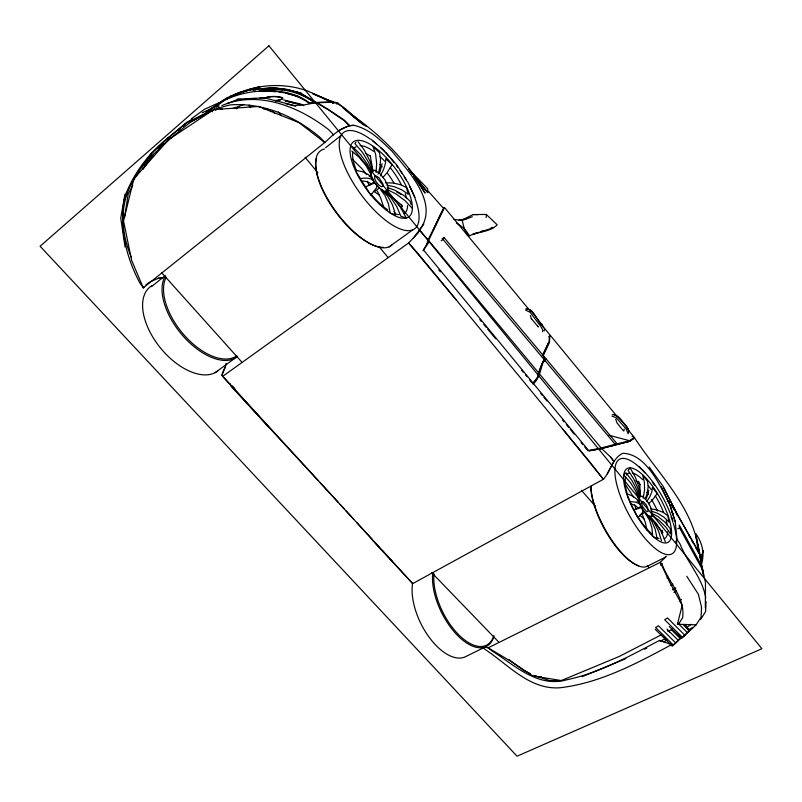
<?xml version="1.0" encoding="UTF-8"?>
<svg xmlns="http://www.w3.org/2000/svg" width="802" height="802" viewBox="0 0 802 802"><rect width="100%" height="100%" fill="white"/><g stroke="black" fill="none" stroke-linecap="round" stroke-linejoin="round"><path stroke-width="1.2" d="M486.223 217.532L486.293 214.445L473.08 214.575L463.586 219.267L459.035 220.259M640.387 494.824L639.785 484.779L638.673 481.37M387.777 190.806L387.937 186.365L384.94 179.859L379.927 173.713L374.765 170.235L371.406 170.776L371.176 175.187L374.193 181.793L379.306 188.029L384.499 191.467L387.777 190.806L385.822 192.28M705.329 607.886L705.489 582.593L701.269 563.495M374.775 176.37L374.664 178.585L376.168 181.874L378.714 184.981L381.311 186.696L382.965 186.375L383.055 184.159L379.035 177.813L376.439 176.089L374.775 176.38M706.071 601.6L705.57 611.635L700.467 619.695M701.349 561.54L701.69 554.874M376.108 172.42L376.659 163.267L375.627 154.285L373.09 146.586L379.456 152.701L380.529 158.976L380.068 166.505L378.203 174.134M701.179 558.984L701.339 556.658M376.79 185.673L376.629 187.658L370.865 195.157M382.053 163.728L379.907 172.28M651.775 516.147C653.069 508.478 647.946 500.989 642.302 496.227L639.505 496.278C638.101 503.977 643.314 511.566 649.018 516.308L651.775 516.147L649.76 517.2M543.435 360.99C538.984 368.459 539.957 377.842 532.628 383.546M624.167 429.09L623.956 430.854L623.405 430.824L616.908 422.784L615.715 419.135M701.309 564.909C704.798 554.112 702.582 543.596 696.357 534.423M648.658 490.303L648.247 493.511L646.121 498.674M332.92 135.227C338.715 130.315 345.993 125.473 353.832 125.333C369.542 128.771 381 140.601 392.128 151.357C408.338 171.508 439.907 203.227 419.486 230.154L428.138 239.868L427.717 242.675L423.456 249.913L588.909 450.894L601.65 448.579L630.041 441.25L634.272 437.611L632.096 436.198M124.541 217.222L128.22 194.024L132.771 185.372M124.932 194.224L120.751 218.194L125.072 247.046M643.194 498.102L644.547 490.323L644.397 482.293L642.703 475.195L647.555 481.35L648.136 487.025L647.154 493.611L645.259 498.834M667.164 578.282L667.595 575.836M544.388 329.632L544.067 331.076M542.513 331.707L542.824 330.183L541.2 327.015L530.172 312.289L525.801 310.224L526.182 308.96M628.557 431.717L628.106 433.722L626.182 429L616.046 417.541L611.966 416.178M268.379 426.754L221.964 375.587C221.913 371.346 226.224 367.938 226.054 363.326M628.598 431.536L628.878 430.453M677.369 624.467L682.191 605.269L670.021 582.934L660.246 562.342L666.402 556.297M685.489 627.284L686.101 624.918M221.964 375.587L225.021 367.436M542.844 361.361L544.698 360.208L545.33 357.983L443.997 237.502L442.153 238.806M543.275 361.882L545.139 360.73L545.771 358.504L616.888 443.556L615.024 444.599M544.508 359.286C540.358 367.627 540.498 377.672 533.069 384.088M688.888 631.104L689.129 630.442L686.542 627.896M443.967 208.36L444.408 207.457M678.231 634.372L681.76 637.841L689.319 630.723L689.59 629.971L684.307 624.768M669.319 626.522L681.289 638.312L681.58 637.54M681.76 637.841L682.021 637.149M679.986 638.091L678.382 640.467L672.186 645.931L655.214 629.309M672.186 645.931L672.497 645.139M419.486 230.154L418.323 232.73L408.599 242.976L222.745 376.308L412.689 583.615L603.345 479.295C610.813 471.255 612.207 458.353 622.813 453.29C646.743 453.892 660.257 486.493 669.84 504.518L669.6 505.019L672.347 505.741L699.224 553.179L703.575 575.455L702.261 567.535M538.533 372.459L542.934 361.632M634.212 437.28C657.77 473.761 693.981 507.245 699.003 552.438L699.224 553.179L697.349 544.668L697.87 547.786M675.555 542.463L677.008 539.225L675.254 521.791L670.111 505.2M437.702 220.309L441.05 212.901M437.22 221.372L433.04 230.334M444.278 207.517L427.656 240.65L427.085 243.768M542.834 355.096L549.089 341.782L549.37 336.249L550.182 335.216L539.947 322.805M542.312 355.797L548.568 342.534M441.521 211.918L443.837 208.279M589.47 450.744L601.65 448.579L610.753 457.21L613.821 461.361L607.264 473.771M441.2 240.78L443.055 239.477L443.997 237.502M380.399 175.879L383.466 169.743L385.391 163.628L385.772 158.766L392.038 164.781L386.845 172.961L382.724 177.653M134.195 179.307C119.047 202.405 120.671 232.45 131.267 257.051M168.781 137.232C149.282 152.49 133.924 172.811 125.022 195.949C118.506 225.452 125.653 256.169 139.608 282.505L143.277 287.828L144.039 286.504M221.863 105.583C258.174 89.954 299.056 106.696 328.479 129.513L333.432 134.566L324.76 142.535L299.006 122.626L258.555 106.445L213.703 109.623L168.33 139.809L133.854 178.906L123.548 220.991L131.588 260.229L143.277 287.828L143.959 286.585M134.746 178.325L141.242 167.648L151.608 153.082M428.138 239.868L427.656 240.65L428.619 240.45L443.837 208.761L444.879 208.009L530.393 311.216M646.663 501.691L649.76 496.909L651.866 491.736L652.387 487.486L657.209 493.591L652.357 500.187L648.337 503.806M684.126 635.946L696.126 624.828L701.108 617.139L701.539 607.094L698.341 594.212L686.773 576.267M423.867 223.989L413.321 238.164M423.005 250.795L428.208 243.267L428.619 240.45L538.603 372.85M144.621 164.751L147.307 160.911M148.651 158.996L151.327 155.157M141.613 167.748L152.029 153.092L169.543 136.871L187.468 122.094M143.077 168.981L153.563 154.255M142.756 169.212L153.322 154.415L171.257 137.804M532.759 383.386L537.591 377.301L538.092 373.542L539.054 373.391L601.139 447.977L629.61 440.709L633.339 438.183L633.841 436.809L627.204 428.759M356.108 142.114L354.905 143.578L362.544 152.42L368.609 162.445L371.968 171.427M548.889 336.92L549.641 336.038M236.49 108.801L238.856 106.786M624.457 474.273L625.911 472.719L632.197 480.879L636.878 489.892L639.304 498.303M678.151 640.618L673.77 644.748M157.984 148.3L163.287 143.357M660.617 565.3L662.412 563.666M682.582 637.49L684.978 635.374L667.535 617.971L664.688 619.725L682.582 637.49L681.289 638.312M166.345 139.337L187.147 122.034M191.297 118.836L204.7 109.172L219.467 102.506L209.162 110.455M178.084 130.445L180.019 128.861M182.916 126.485L184.841 124.911M171.026 137.954L190.565 121.994L211.006 111.007M269.272 91.037L270.845 89.744C285.883 88.681 301.672 93.283 313.903 102.265L313.742 101.623C299.006 90.616 279.738 86.877 261.683 89.132L270.845 89.744M164.951 275.828L151.538 286.605M143.277 287.828L324.76 142.535L319.938 137.272C295.186 116.41 263.457 102.586 230.655 104.861C214.224 108.29 199.287 115.989 184.751 124.099M325.642 147.708L341.05 135.498M679.635 600.868L681.52 599.405M210.635 109.603L221.001 101.603L226.104 99.017M369.211 176.691L371.176 175.187M374.193 181.793L369.261 185.553L367.256 181.152M379.306 188.029L374.364 191.758L379.577 195.167M688.487 630.252L692.417 627.354M215.858 106.877C240.74 85.664 277.773 79.889 308.349 91.278M215.066 372.679L234.705 358.394M686.592 627.635L691.294 624.227M211.838 108.551L226.876 97.744M412.819 229.823L389.1 246.846M145.964 284.76L150.074 281.883L158.455 278.214L162.485 277.943L158.255 278.304M670.873 585.51L672.908 584.107M672.998 589.239L675.003 587.866M673.73 589.53L675.795 588.127M672.848 589.811L674.893 588.417M674.131 592.538L676.086 591.224M674.342 592.498L676.297 591.184M677.399 640.818L681.279 638.262M688.286 630.813L689.59 629.971M543.906 359.657L545.771 358.504M207.297 110.927L216.821 105.062M205.653 112.039L217.292 104.892M210.776 109.503L212.871 108.25M211.076 110.917L190.335 122.145M612.187 445.681L616.888 443.556M663.685 641.921L666.923 640.116M188.41 121.313L192.62 119.077M637.029 501.21L639.044 500.147M641.109 506.383L636.046 509.039L634.683 504.889M644.928 512.568L639.856 515.215L643.956 518.934M661.289 634.833L619.294 656.437L561.31 680.547L532.879 675.946L509.821 660.728L488.127 647.856L483.426 646.803M667.926 631.415L672.347 629.139M644.628 649.229L646.823 648.106M659.976 641.369L665.449 638.572M677.71 528.839L679.555 527.906L679.284 525.089L701.429 565.38L702.742 571.285L701.469 567.856L679.555 527.906M665.5 557.139L647.374 566.232A53.523 19.509 61.2 0 1 613.089 542.032A53.523 19.509 61.2 0 1 590.904 486.192M486.343 646.412L465.681 656.617A49.233 25.253 63.5 0 1 429.02 637.069A49.233 25.253 63.5 0 1 412.519 583.736M339.346 130.295L349.271 125.633L344.038 120.35M202.204 112.791L211.137 108.731M263.728 98.335C269.482 96.33 276.159 95.999 282.013 97.794L282.114 98.836L279.708 99.869L275.317 100.631M263.146 98.295C269.292 96.13 276.419 95.769 282.675 97.684L282.785 98.846L280.129 99.989L275.407 100.801M582.152 676.688L625.881 658.592M490.293 228.5L493.18 227.347M490.413 228.68L493.2 227.567M215.949 107.187L219.187 105.964M226.776 103.679L237.993 99.438L240.43 99.308M454.032 219.427L462.193 220.44L472.358 216.7M232.811 108.561L243.988 104.481M234.806 94.806L248.52 90.055M227.999 97.363L240.44 93.202M473.27 233.973L476.468 232.951M480.749 231.598L483.967 230.575M473.11 234.234L479.646 232.169M480.739 231.818L489.481 229.051M235.357 94.395L260.389 86.556L249.171 89.563L273.793 87.769L287.036 89.393L301.181 93.112M462.193 220.44L464.168 228.299L467.376 235.297L469.641 235.748C478.283 231.517 490.273 232.139 497.18 224.821L486.293 214.445M699.254 552.568L695.865 533.711M309.412 103.318L315.647 102.335L309.412 103.318C285.943 86.967 251.106 87.939 225.893 99.608C237.783 89.543 257.843 89.002 273.472 87.949M621.921 443.165L600.648 448.669L601.139 447.977L587.806 450.674M623.114 442.874L629.109 441.441L633.73 438.684M327.076 109.162L316.309 102.596L303.988 104.942L294.314 105.503L264.81 97.984L259.928 98.245M314.996 102.726L317.171 102.696L328.429 109.523L344.329 120.24L349.612 125.563M360.499 122.295L338.264 103.388L332.369 102.275L314.374 94.556M612.207 414.664C619.866 414.283 623.836 424.609 628.487 429.351M473.08 214.575L477.982 214.625M463.586 219.267L466.082 219.016M253.071 90.255L255.527 90.075M349.361 125.653L353.832 125.333M316.589 102.796L332.94 102.185M245.312 99.037L255.056 98.506M237.151 99.177L264.038 97.794M251.076 98.897L255.798 98.676M263.216 108.821L266.896 108.691M560.448 680.627L549.731 680.617L534.593 675.595M328.539 102.115L332.65 102.235L332.459 102.997M385.341 182.786L393.211 183.016L400.639 184.711L406.434 187.518L408.278 194.325L402.043 189.944L394.173 186.665L387.105 185.252M696.126 624.828L678.482 624.287L682.642 617.73C685.359 598.202 669.55 583.305 662.893 566.302L660.246 562.342L488.127 647.856L491.987 650.813C514.192 665.089 537.911 688.056 566.683 679.815C599.746 672.778 629.901 656.006 659.555 640.377L671.585 644.648C636.547 663.515 599.986 683.154 559.856 687.775C529.831 689.9 508.648 665.079 485.631 649.78L482.754 647.575M264.951 91.518L259.066 91.258C276.49 89.964 295.587 91.929 309.712 103.107L309.151 102.536M667.184 501.521L669.379 501.681M532.879 675.946L536.498 676.297M538.914 676.537L541.33 676.768M273.111 91.518L275.387 91.789M279.928 92.32L282.194 92.581M278.956 89.363L282.685 89.814M273.402 87.859L286.695 89.573L300.81 93.283M669.84 504.518L672.046 504.979L699.003 552.438M669.6 505.019L671.645 505.36L674.021 509.531M362.715 180.921L367.316 181.753L370.434 183.347M650.402 508.739L657.018 509.942L663.244 512.428L667.825 515.706M527.245 309.051L526.222 308.85C534.543 308.73 536.348 321.161 542.272 325.071M356.068 170.315L362.524 171.738L368.349 174.585L372.719 179.237M283.707 99.969L300.76 104.07L303.727 105.623M285.582 101.052L300.439 104.681M285.522 100.862L293.963 102.997M297.913 93.253L300.219 93.854M285.622 93.152L299.517 96.771M285.492 103.598L295.717 106.255M286.645 89.483L300.81 93.212L315.617 102.235M609.039 435.275L629.61 440.709M391.316 213.442L395.627 214.735L392.489 204.911L387.787 196.34L381.582 189.432M405.15 217.583L400.95 216.329L396.569 206.184L390.634 197.252L384.749 191.498M324.028 98.826L338.264 103.388L338.404 104.501M537.661 326.394L538.222 326.584M330.544 101.734L334.073 102.967M330.795 102.044L333.141 102.867M387.366 187.558L395.145 190.335L403.466 195.217L410.143 201.182L411.085 204.64M650.753 510.844L657.6 513.31L664.096 517.29L668.958 522.042L668.016 516.759M218.044 107.779L222.274 109.313M631.585 504.127L635.154 505.44L637.309 507.245M626.462 493.621L632.588 496.037L637.029 499.265L639.856 503.917M396.439 191.828L401.361 194.615M308.61 91.418L332.138 101.844L332.89 103.137M614.252 414.574L616.237 415.496L626.613 426.303L628.096 428.839M530.292 673.56L523.846 670.512L509.1 659.705M387.677 189.793L396.118 194.014L404.89 200.52L412.017 208.099M651.896 513.38L658.181 516.719L664.968 522.192L670.111 528.448L670.893 532.769M301.362 94.155L315.026 102.445L332.138 101.844L312.499 93.383L313.241 94.075M344.138 107.729L336.529 102.997L336.67 104.1M529.18 309.542L530.623 310.454L541.972 324.599L543.596 327.767M328.128 109.623L343.978 120.48M389.02 194.936L400.298 203.898L402.494 206.555M456.378 222.976L464.168 228.299L469.641 235.748M651.946 515.425L658.763 520.127L665.84 527.135L670.592 533.952M352.409 159.267L362.103 168.881L366.534 174.625M342.524 107.508L363.557 125.102M230.705 96.019L231.567 96.711M373.331 180.771L371.105 178.936L366.534 178.084L360.288 178.435L356.319 172.159M357.301 119.678L350.614 114.084C380.739 134.736 407.055 161.152 425.1 193.092L413.541 176.069M351.787 151.057L358.895 157.072L366.133 165.733L370.845 174.315M344.96 108.4L366.103 126.395M210.776 110.245L212.54 111.759M371.146 139.317L384.288 150.706M385.431 191.066L393.451 198.154L400.609 207.437L406.193 217.893M663.916 636.778L666.492 639.284M662.983 635.996L665.62 638.572M673.419 630.733L680.447 637.63L680.156 638.402L671.434 629.781M673.439 645.129L655.595 627.505L658.422 625.771L675.815 643.044M352.479 146.545L360.73 154.736L367.376 164.079L371.196 172.48M683.194 624.638L689.319 630.723M666.953 629.119L678.382 640.467M667.735 630.262L669.469 631.986M677.86 623.114L687.565 632.788M412.689 583.615L372.218 539.977M431.646 572.578L498.453 641.79M427.917 189.021L408.689 168.991L427.877 192.731L408.789 169.052L412.188 174.064M639.294 466.734C654.813 481.441 666.011 500.247 672.848 520.418M317.692 480.127L231.096 386.253L229.863 383.546M320.188 482.824L338.454 502.613M232.329 385.882L234.846 388.609M340.148 504.468L344.379 509.08M346.073 510.924L353.692 519.235M357.07 522.924L372.138 539.355M375.466 542.984L379.637 547.525M382.083 550.192L388.509 557.21M390.123 558.964L392.529 561.601M161.683 272.77L241.753 362.003M623.725 475.055L630.552 482.704L635.765 491.185L638.633 499.115M649.841 516.237L656.287 523.465L661.83 532.749L665.349 541.791M654.592 522.252L662.933 532.568M427.125 189.874L443.366 208.219M581.42 490.313L595.425 506.303M647.294 565.54L648.938 567.415M385.531 152.069L397.01 165.392L406.744 180.179M443.055 239.477L544.698 360.208M545.139 360.73L614.994 444.118M250.896 106.887L249.362 105.052L248.841 105.603L250.374 107.438M456.458 300.169L408.599 242.976L418.113 253.653L589.189 461.2L603.345 479.295L562.894 429.291M531.285 318.534L538.322 326.995M438.784 269.893L440.358 271.808M521.611 370.213L523.185 372.118M525.541 374.975L527.114 376.88M529.48 379.737L531.836 382.594M305.111 157.292L317.873 172.721M379.296 246.936L388.068 257.542M616.648 415.927L550.593 335.717L549.791 336.76L549.51 342.294L543.265 355.607L543.886 357.451M479.827 319.607L481.411 321.522M483.776 324.399L486.152 327.266M487.726 329.181L495.626 338.755M540.789 393.481L542.332 395.356M543.876 397.231L546.954 400.99M562.483 419.877L564.047 421.782M566.392 424.639L568.748 427.496M570.312 429.401L574.222 434.163M581.049 442.453L582.543 444.288M584.798 447.025L587.054 449.762M648.628 515.716L654.001 522.282L658.532 531.064L661.48 540.769M610.442 456.819L613.821 461.361M278.274 111.819L281.332 115.729M671.785 512.117L673.249 513.992M380.77 189.934L384.93 195.427L388.358 203.638L390.233 213.121M272.429 110.526L274.635 113.463M358.003 141.593L364.339 150.134L369.832 160.821L373.09 171.578M269.562 109.653L271.016 111.618M645.941 513.24L651.695 521.089L655.214 529.38L657.139 538.593L652.738 536.398L651.866 527.666L649.379 519.886L645.45 513.671M640.227 505.15L639.014 503.466L635.475 502.132L630.242 501.641L627.415 495.626M649.189 466.954L662.953 486.122L677.65 515.084L663.705 487.897M625.851 485.25L633.951 497.591M214.575 108.561L215.898 110.435M677.008 539.225L680.066 544.027C687.334 562.693 702.462 577.861 705.78 597.901M376.338 184.951L375.436 183.528L373.872 183.297L365.572 186.796L370.203 194.114M642.613 506.704L646.562 511.646L647.946 511.576C648.587 507.736 646.031 503.987 643.204 501.611L641.801 501.651L641.59 503.586L642.623 506.694M688.527 534.944L689.77 537.109M691.565 540.297L693.369 543.475M695.755 547.726L698.753 553.039L698.221 549.861M676.216 513.501L677.319 515.496M377.301 191.066L380.83 198.475L383.677 207.106M407.496 181.473L415.095 197.513M661.239 486.513L669.85 504.909L675.254 521.791M531.475 318.955L530.333 315.517M394.013 211.427L395.466 214.806M370.243 155.708L373 170.946M642.572 515.145L645.169 522.042L647.054 530.132M699.825 554.924L700.958 559.636M698.271 548.728L699.414 553.56M699.986 555.976L700.848 559.596M697.84 544.839L701.359 559.756M639.785 496.618L637.991 488.608L633.811 479.065L628.066 470.403L630.202 468.127L635.425 477.28L639.094 487.325L640.688 496.979M695.825 536.257L697.269 544.327M383.416 247.337A57.914 23.408 53.4 0 1 336.68 213.322A57.914 23.408 53.4 0 1 316.579 158.295M415.025 198.385A59.829 22.847 53.7 0 1 393.902 225.923A59.829 22.847 53.7 0 1 341.03 155.909A59.829 22.847 53.7 0 1 370.233 139.067M372.86 141.042A59.829 22.847 53.7 0 1 376.469 143.989M380.98 148.079A59.829 22.847 53.7 0 1 389.381 156.871M391.005 158.766A59.829 22.847 53.7 0 1 394.163 162.626M396.429 165.553A59.829 22.847 53.7 0 1 397.902 167.538M400.068 170.585A59.829 22.847 53.7 0 1 402.173 173.703M404.188 176.841A59.829 22.847 53.7 0 1 406.684 181.011M409.672 186.445A59.829 22.847 53.7 0 1 414.624 197.352M392.018 244.861A59.117 23.849 53.4 0 1 334.504 209.603A59.117 23.849 53.4 0 1 324.469 149.032M236.881 355.747A53.463 29.012 51.1 0 1 184.811 335.837A53.463 29.012 51.1 0 1 166.184 277.171M218.004 370.775A53.955 30.255 50.8 0 1 159.077 346.223A53.955 30.255 50.8 0 1 151.899 285.682M237.582 356.539A54.536 29.624 51.1 0 1 183.638 336.67A54.536 29.624 51.1 0 1 165.312 275.968M493.892 635.685A48.742 24.17 63.2 0 1 458.042 634.081A48.742 24.17 63.2 0 1 434.002 573.961M493.832 636.708A49.724 24.682 63.2 0 1 456.769 634.633A49.724 24.682 63.2 0 1 432.829 572.708M638.633 565.811A52.431 19.158 61.3 0 1 607.555 534.413A52.431 19.158 61.3 0 1 590.823 487.285M676.417 537.581A54.095 18.657 61 0 1 648.698 542.423A54.095 18.657 61 0 1 614.954 473.31A54.095 18.657 61 0 1 644.758 472.729M652.367 482.192A54.095 18.657 61 0 1 654.542 485.27M671.073 516.799A54.095 18.657 61 0 1 673.028 522.403M673.369 523.485A54.095 18.657 61 0 1 676.297 536.538M398.955 214.625A41.233 15.709 53.7 0 1 396.499 214.144M387.817 209.893A41.233 15.709 53.7 0 1 370.875 193.934M365.722 187.087A41.233 15.709 53.7 0 1 360.569 178.846M356.69 171.067A41.233 15.709 53.7 0 1 352.77 152.48M353.742 149.282A41.233 15.709 53.7 0 1 355.968 146.726M360.088 145.643A41.233 15.709 53.7 0 1 373.622 151.327M380.158 156.671A41.233 15.709 53.7 0 1 384.619 161.092M390.353 167.738A41.233 15.709 53.7 0 1 401.672 185.422M405.241 193.783A41.233 15.709 53.7 0 1 406.614 198.425M407.556 205.452A41.233 15.709 53.7 0 1 404.058 213.693M365.461 153.272A37.794 14.546 53.7 0 1 370.574 156.36M379.927 164.46A37.794 14.546 53.7 0 1 382.233 166.926M387.396 173.182A37.794 14.546 53.7 0 1 393.812 182.806M401.712 204.811A37.794 14.546 53.7 0 1 401.311 209.442M659.084 538.593A37.283 12.832 60.9 0 1 656.347 537.27M651.535 533.681A37.283 12.832 60.9 0 1 638.111 517.16M633.891 509.811A37.283 12.832 60.9 0 1 631.755 505.481M631.264 504.418A37.283 12.832 60.9 0 1 630.242 502.072M626.984 492.909A37.283 12.832 60.9 0 1 625.68 477.12M626.603 475.075A37.283 12.832 60.9 0 1 629.289 473.03M632.267 473.01A37.283 12.832 60.9 0 1 642.753 479.686M648.377 485.882A37.283 12.832 60.9 0 1 651.214 489.621M655.314 495.796A37.283 12.832 60.9 0 1 663.645 512.528M666.261 520.558A37.283 12.832 60.9 0 1 667.314 525.49M667.695 531.726A37.283 12.832 60.9 0 1 664.216 538.774M635.856 480.709A34.185 11.87 61 0 1 640.427 484.739M646.773 492.278A34.185 11.87 61 0 1 648.216 494.313M651.575 499.536A34.185 11.87 61 0 1 657.439 511.054M662.282 530.373A34.185 11.87 61 0 1 661.971 533.611M703.083 550.513L701.349 559.245L703.083 550.513M643.003 511.897L637.861 517.791L634.041 509.701L641.009 507.676L642.803 510.142L643.003 511.897M268.911 45.794L40.1 246.254L517.039 756.206L761.9 648.718L268.911 45.794M353.431 165.884A46.656 17.764 53.6 0 0 407.286 217.733A46.656 17.764 53.6 0 0 382.895 154.265A46.656 17.764 53.6 0 0 353.431 165.884M626.232 492.378A42.185 14.486 61.1 0 0 667.805 542.443A42.185 14.486 61.1 0 0 648.828 481.4A42.185 14.486 61.1 0 0 626.232 492.378"/></g></svg>
